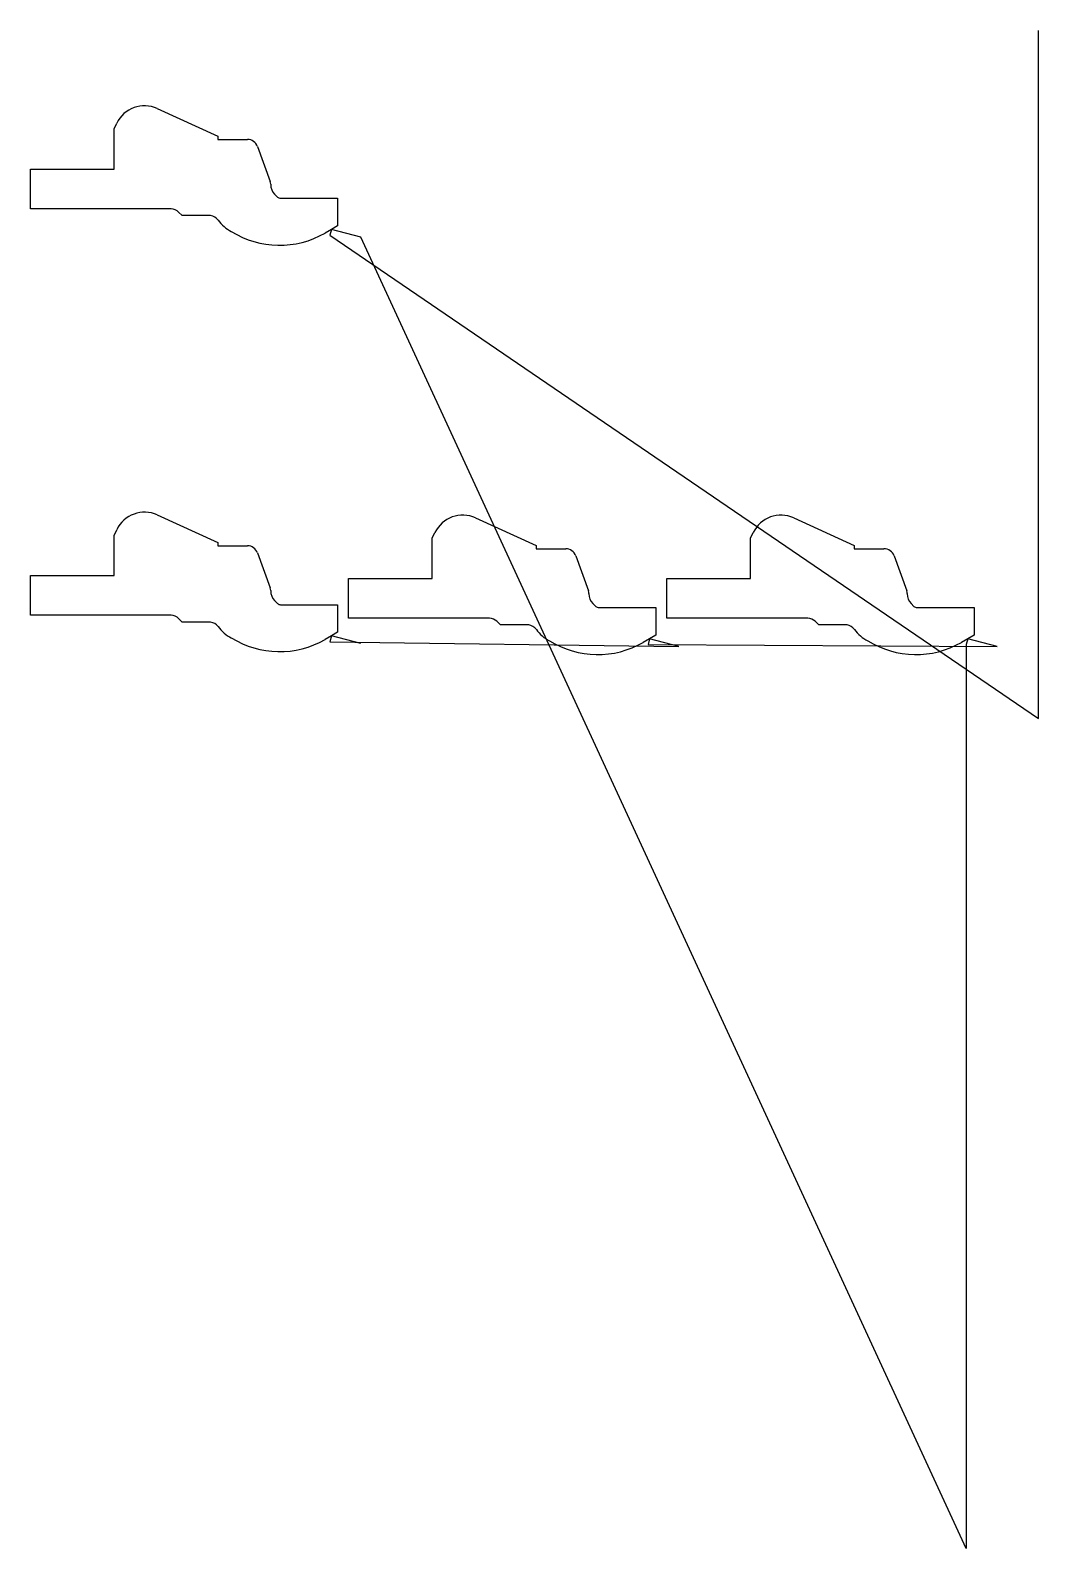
# Model space of a CAD drawing. Header units: metres. Extents: x 19 to 1679, y 0 to 2500.
import ezdxf

# ---------------------------------------------------------------- set-up
doc = ezdxf.new("R2010")
doc.units = ezdxf.units.M

msp = doc.modelspace()

# ---------------------------------------------------------------- linework, layer by layer
at = {"layer": 'TOOL_0'}
for p, q in [((1679.493, 2499.015), (1679.493, 2500.015)), ((1679.493, 1366.885), (1679.493, 2499.015)), ((228.153, 2371.233), (327.774, 2325.72)), ((156.813, 2337.623), (161.274, 2346.956)), ((156.813, 2271.473), (156.813, 2337.623)), ((327.774, 2325.72), (327.774, 2320.423)), ((327.774, 2320.423), (376.545, 2320.423)), ((393.233, 2308.72), (414.051, 2251.261)), ((19.063, 2205.973), (19.063, 2271.473)), ((19.063, 2271.473), (156.813, 2271.473)), ((414.814, 2246.918), (414.814, 2246.079)), ((421.331, 2230.346), (426.08, 2225.597)), ((251.079, 2205.973), (19.063, 2205.973)), ((269.275, 2194.923), (263.277, 2200.921)), ((431.206, 2223.474), (525.064, 2223.474)), ((525.064, 2223.474), (525.064, 2178.231)), ((315.78, 2194.923), (269.275, 2194.923)), ((525.064, 2178.231), (514.716, 2172.257)), ((514.716, 2172.254), (504.368, 2166.28)), ((514.716, 2172.257), (512.128, 2162.598)), ((512.128, 2162.598), (1679.493, 1366.885)), ((563.012, 2159.313), (514.716, 2172.254)), ((1560.271, 0.011), (563.012, 2159.313)), ((228.153, 1702.067), (327.774, 1656.554)), ((156.813, 1668.457), (161.274, 1677.79)), ((752.224, 1697.232), (851.845, 1651.719)), ((1276.296, 1697.236), (1375.917, 1651.723)), ((156.813, 1602.307), (156.813, 1668.457)), ((327.774, 1656.554), (327.774, 1651.257)), ((327.774, 1651.257), (376.545, 1651.257)), ((680.884, 1663.622), (685.345, 1672.955)), ((680.884, 1597.472), (680.884, 1663.622)), ((851.845, 1651.719), (851.845, 1646.422)), ((1204.956, 1663.626), (1209.417, 1672.959)), ((1204.956, 1597.476), (1204.956, 1663.626)), ((1375.917, 1651.723), (1375.917, 1646.426)), ((393.233, 1639.554), (414.051, 1582.095)), ((851.845, 1646.422), (900.616, 1646.422)), ((917.304, 1634.719), (938.122, 1577.26)), ((1375.917, 1646.426), (1424.688, 1646.426)), ((1441.376, 1634.723), (1462.194, 1577.264)), ((19.063, 1536.807), (19.063, 1602.307)), ((19.063, 1602.307), (156.813, 1602.307)), ((414.814, 1577.752), (414.814, 1576.913)), ((543.134, 1531.972), (543.134, 1597.472)), ((543.134, 1597.472), (680.884, 1597.472)), ((1067.206, 1531.976), (1067.206, 1597.476)), ((1067.206, 1597.476), (1204.956, 1597.476)), ((421.331, 1561.18), (426.08, 1556.431)), ((431.206, 1554.308), (525.064, 1554.308)), ((525.064, 1554.308), (525.064, 1509.065)), ((938.885, 1572.917), (938.885, 1572.078)), ((945.402, 1556.345), (950.151, 1551.596)), ((1462.957, 1572.921), (1462.957, 1572.082)), ((1469.474, 1556.349), (1474.223, 1551.6)), ((251.079, 1536.807), (19.063, 1536.807)), ((269.275, 1525.757), (263.277, 1531.755)), ((315.78, 1525.757), (269.275, 1525.757)), ((775.15, 1531.972), (543.134, 1531.972)), ((793.346, 1520.922), (787.348, 1526.92)), ((955.277, 1549.473), (1049.135, 1549.473)), ((1049.135, 1549.473), (1049.135, 1504.23)), ((1299.222, 1531.976), (1067.206, 1531.976)), ((1317.418, 1520.926), (1311.42, 1526.924)), ((1479.349, 1549.477), (1573.207, 1549.477)), ((1573.207, 1549.477), (1573.207, 1504.234)), ((514.716, 1503.088), (504.368, 1497.114)), ((514.716, 1503.091), (512.128, 1493.432)), ((525.064, 1509.065), (514.716, 1503.091)), ((563.012, 1490.147), (514.716, 1503.088)), ((839.851, 1520.922), (793.346, 1520.922)), ((1049.135, 1504.23), (1038.787, 1498.256)), ((1363.923, 1520.926), (1317.418, 1520.926)), ((1573.207, 1504.234), (1562.859, 1498.26)), ((512.128, 1493.432), (1087.084, 1485.312)), ((1038.787, 1498.253), (1028.439, 1492.279)), ((1038.787, 1498.256), (1036.199, 1488.597)), ((1036.199, 1488.597), (1611.156, 1485.316)), ((1087.084, 1485.312), (1038.787, 1498.253)), ((1562.859, 1498.257), (1552.511, 1492.283)), ((1562.859, 1498.26), (1560.271, 1488.601)), ((1560.271, 1488.601), (1560.271, 0.011)), ((1611.156, 1485.316), (1562.859, 1498.257))]:
    msp.add_line(p, q, dxfattribs=at)
for centre, radius, start, end in [((207.063, 2325.072), 50.75, 65.445326, 154.455401), ((376.545, 2302.673), 17.75, 19.918297, 90), ((401.801, 2246.872), 13.013, 0.202536, 19.711877), ((437.122, 2246.103), 22.308, 180.061641, 224.938251), ((431.23, 2230.78), 7.307, 225.182982, 269.811786), ((251.056, 2188.667), 17.306, 45.077253, 89.923853), ((311.16, 2173.013), 22.391, 40.281286, 78.092892), ((375.462, 2220.632), 57.69, 215.06362, 243.811597), ((429.339, 2296.269), 150.088, 238.08886, 299.993327), ((207.063, 1655.906), 50.75, 65.445326, 154.455401), ((731.134, 1651.071), 50.75, 65.445326, 154.455401), ((1255.206, 1651.075), 50.75, 65.445326, 154.455401), ((376.545, 1633.507), 17.75, 19.918297, 90), ((900.616, 1628.672), 17.75, 19.918297, 90), ((1424.688, 1628.676), 17.75, 19.918297, 90), ((401.801, 1577.706), 13.013, 0.202536, 19.711877), ((437.122, 1576.937), 22.308, 180.061641, 224.938251), ((925.872, 1572.871), 13.013, 0.202536, 19.711877), ((1449.944, 1572.875), 13.013, 0.202536, 19.711877), ((431.23, 1561.614), 7.307, 225.182982, 269.811786), ((961.193, 1572.102), 22.308, 180.061641, 224.938251), ((955.301, 1556.779), 7.307, 225.182982, 269.811786), ((1485.265, 1572.106), 22.308, 180.061641, 224.938251), ((1479.373, 1556.783), 7.307, 225.182982, 269.811786), ((251.056, 1519.501), 17.306, 45.077253, 89.923853), ((311.16, 1503.847), 22.391, 40.281286, 78.092892), ((775.127, 1514.666), 17.306, 45.077253, 89.923853), ((1299.199, 1514.67), 17.306, 45.077253, 89.923853), ((375.462, 1551.466), 57.69, 215.06362, 243.811597), ((835.231, 1499.012), 22.391, 40.281286, 78.092892), ((899.533, 1546.631), 57.69, 215.06362, 243.811597), ((1359.303, 1499.016), 22.391, 40.281286, 78.092892), ((1423.605, 1546.635), 57.69, 215.06362, 243.811597), ((429.339, 1627.103), 150.088, 238.08886, 299.993327), ((953.41, 1622.268), 150.088, 238.08886, 299.993327), ((1477.482, 1622.272), 150.088, 238.08886, 299.993327)]:
    msp.add_arc(centre, radius, start, end, dxfattribs=at)

doc.saveas('drawing.dxf')
